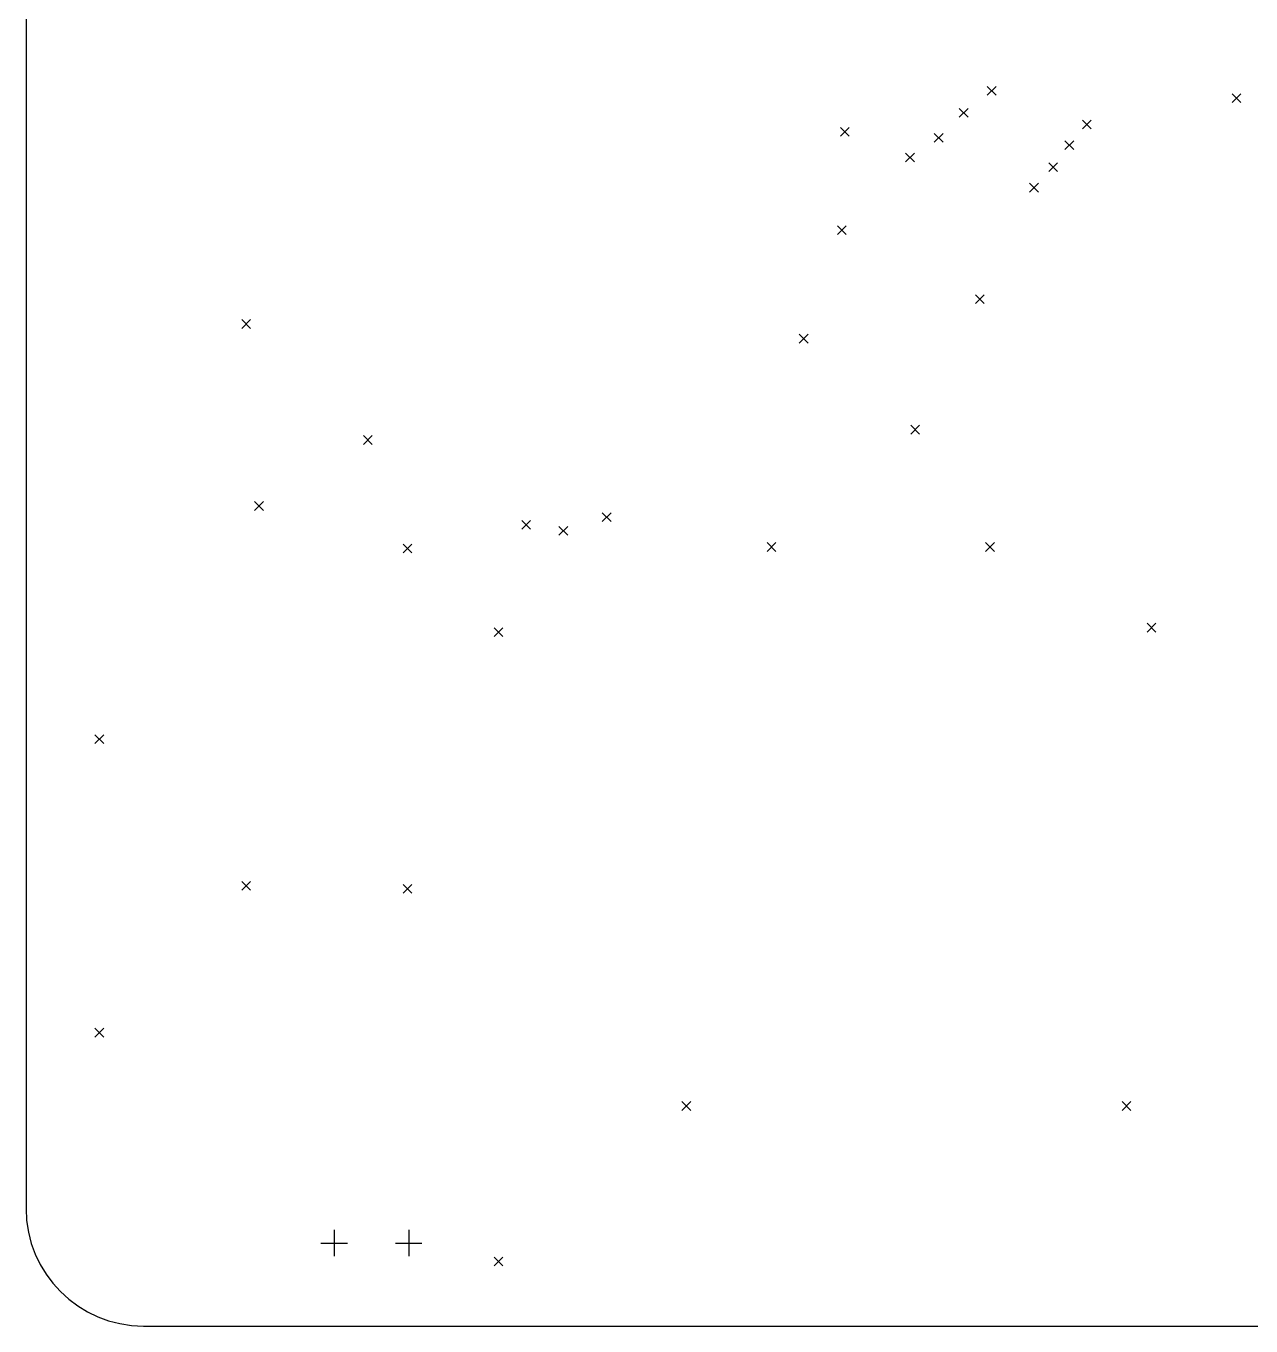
# Model space of a CAD drawing. Extents: x 2.48 to 9.13, y -6.97 to -1.38.
# Drawn here: x 2.559 to 4.202, y -5.906 to -4.161 of the extents above; entities that cross this region are included whole.
import ezdxf

# ---------------------------------------------------------------- set-up
doc = ezdxf.new("R2010")
doc.units = 0
doc.header["$MEASUREMENT"] = 0
doc.layers.add('BLACK', color=7, linetype='CONTINUOUS')

msp = doc.modelspace()

# ---------------------------------------------------------------- linework, layer by layer
at = {"layer": 'BLACK', "linetype": 'CONTINUOUS'}
for p, q in [((2.55906, -1.53543), (2.55906, -5.74803)), ((3.84871, -4.24206), (3.86052, -4.25387)), ((3.86052, -4.24206), (3.84871, -4.25387)), ((4.17717, -4.25197), (4.18898, -4.26378)), ((4.18898, -4.25197), (4.17717, -4.26378)), ((3.81102, -4.27165), (3.82283, -4.28346)), ((3.82283, -4.27165), (3.81102, -4.28346)), ((3.97638, -4.2874), (3.98819, -4.29921)), ((3.98819, -4.2874), (3.97638, -4.29921)), ((3.65157, -4.29724), (3.66339, -4.30906)), ((3.66339, -4.29724), (3.65157, -4.30906)), ((3.77756, -4.30512), (3.78937, -4.31693)), ((3.78937, -4.30512), (3.77756, -4.31693)), ((3.95278, -4.31496), (3.96459, -4.32677)), ((3.96459, -4.31496), (3.95278, -4.32677)), ((3.73914, -4.33164), (3.75095, -4.34345)), ((3.75095, -4.33164), (3.73914, -4.34345)), ((3.9311, -4.34449), (3.94291, -4.3563)), ((3.94291, -4.34449), (3.9311, -4.3563)), ((3.90551, -4.37205), (3.91732, -4.38386)), ((3.91732, -4.37205), (3.90551, -4.38386)), ((3.64764, -4.42913), (3.65945, -4.44094)), ((3.65945, -4.42913), (3.64764, -4.44094)), ((3.83268, -4.52165), (3.84449, -4.53346)), ((3.84449, -4.52165), (3.83268, -4.53346)), ((2.84843, -4.55512), (2.86024, -4.56693)), ((2.86024, -4.55512), (2.84843, -4.56693)), ((3.59646, -4.5748), (3.60827, -4.58661)), ((3.60827, -4.5748), (3.59646, -4.58661)), ((3.74606, -4.69685), (3.75787, -4.70866)), ((3.75787, -4.69685), (3.74606, -4.70866)), ((3.01181, -4.71063), (3.02362, -4.72244)), ((3.02362, -4.71063), (3.01181, -4.72244)), ((2.86578, -4.79921), (2.8776, -4.81102)), ((2.8776, -4.79921), (2.86578, -4.81102)), ((3.33212, -4.81425), (3.34393, -4.82606)), ((3.34393, -4.81425), (3.33212, -4.82606)), ((3.22405, -4.82454), (3.23586, -4.83635)), ((3.23586, -4.82454), (3.22405, -4.83635)), ((3.27405, -4.83246), (3.28586, -4.84427)), ((3.28586, -4.83246), (3.27405, -4.84427)), ((3.06496, -4.8563), (3.07677, -4.86811)), ((3.07677, -4.8563), (3.06496, -4.86811)), ((3.55315, -4.85433), (3.56496, -4.86614)), ((3.56496, -4.85433), (3.55315, -4.86614)), ((3.84646, -4.85433), (3.85827, -4.86614)), ((3.85827, -4.85433), (3.84646, -4.86614)), ((3.18701, -4.9685), (3.19882, -4.98031)), ((3.19882, -4.9685), (3.18701, -4.98031)), ((4.06299, -4.9626), (4.0748, -4.97441)), ((4.0748, -4.9626), (4.06299, -4.97441)), ((2.65157, -5.1122), (2.66339, -5.12402)), ((2.66339, -5.1122), (2.65157, -5.12402)), ((2.84843, -5.30906), (2.86024, -5.32087)), ((2.86024, -5.30906), (2.84843, -5.32087)), ((3.06496, -5.31299), (3.07677, -5.3248)), ((3.07677, -5.31299), (3.06496, -5.3248)), ((2.65157, -5.50591), (2.66339, -5.51772)), ((2.66339, -5.50591), (2.65157, -5.51772)), ((3.43898, -5.60433), (3.45079, -5.61614)), ((3.45079, -5.60433), (3.43898, -5.61614)), ((4.02953, -5.60433), (4.04134, -5.61614)), ((4.04134, -5.60433), (4.02953, -5.61614)), ((2.97244, -5.77657), (2.97244, -5.81201)), ((3.07244, -5.77657), (3.07244, -5.81201)), ((2.95472, -5.79429), (2.99016, -5.79429)), ((3.05472, -5.79429), (3.09016, -5.79429)), ((3.18701, -5.81299), (3.19882, -5.8248)), ((3.19882, -5.81299), (3.18701, -5.8248)), ((2.71654, -5.90551), (8.70079, -5.90551))]:
    msp.add_line(p, q, dxfattribs=at)
at = {"layer": 'BLACK'}
msp.add_arc((2.71654, -5.74803), 0.15748, -180, -90, dxfattribs=at)

doc.saveas('drawing.dxf')
